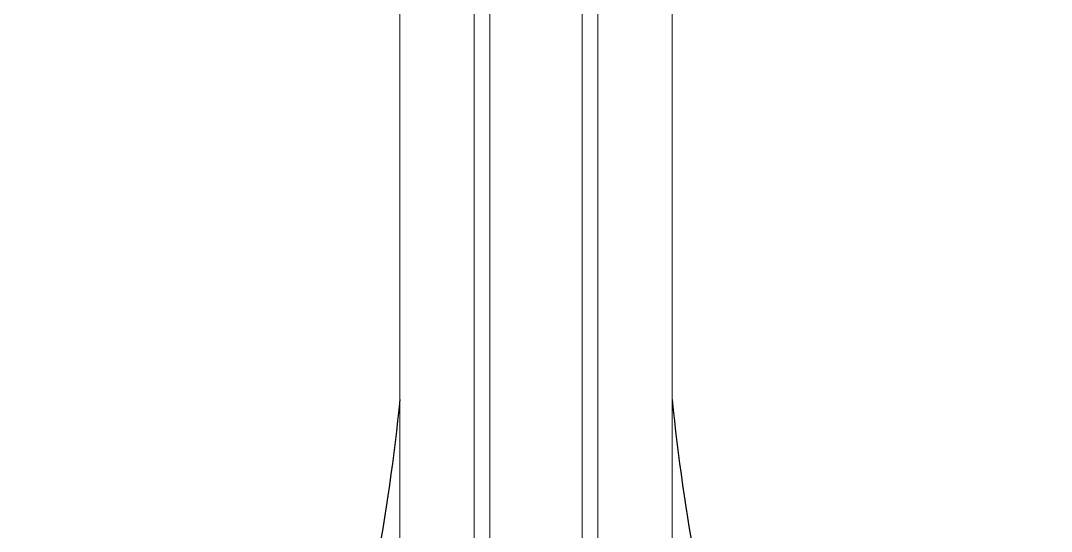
# Model space of a CAD drawing. Header units: feet. Extents: x -21 to 5170, y -254 to 1413.
# Drawn here: x 2081.29 to 2098.9, y 67.53 to 76.26 of the extents above; entities that cross this region are included whole.
import ezdxf
from ezdxf.lldxf.tags import DXFTag

# ---------------------------------------------------------------- set-up
doc = ezdxf.new("R2010")
doc.units = ezdxf.units.FT
doc.header["$MEASUREMENT"] = 0
doc.layers.add('ATI CENTER SUPPORT', color=7, linetype='Continuous')
doc.layers.add('PV-AG-DC1', color=142, linetype='DC1')
doc.styles.add('NEI-A', font='arial.ttf')
tags = doc.linetypes.add('DC1', pattern='A,0.176989,-0.035266,["DC1",NEI-A,S=0.1,R=0,X=0,Y=-0.05],-0.314734,0.176989', length=0.703978).pattern_tags.tags
tags[6] = DXFTag(74, 10)

msp = doc.modelspace()

# ---------------------------------------------------------------- linework, layer by layer
at = {"layer": 'ATI CENTER SUPPORT', "color": 8, "linetype": 'Continuous', "lineweight": 15}
for p, q in [((2087.77006, 108.06425), (2087.77029, 68.56412)), ((2089.03955, 108.06425), (2089.03955, 25.40257)), ((2089.30717, 108.06425), (2089.30717, 25.40257)), ((2090.88442, 108.06425), (2090.88442, 25.40257)), ((2091.15204, 108.06425), (2091.15204, 25.40257)), ((2092.42153, 108.06425), (2092.42153, 25.40257)), ((2087.77006, 68.59497), (2087.77006, 25.40257))]:
    msp.add_line(p, q, dxfattribs=at)
at = {"layer": 'PV-AG-DC1'}
for points in [[(2087.77006, 69.78642), (2087.66925, 68.82323), (2087.5343, 67.83961), (2087.23264, 66.2223), (2087.09919, 65.60398), (2086.71505, 64.28063), (2086.44824, 63.58056), (2085.87291, 62.59835), (2085.6353, 62.26897), (2085.13055, 61.7335), (2084.87541, 61.51671), (2084.33086, 61.14947), (2084.04197, 60.99601), (2083.57901, 60.79304), (2083.41142, 60.72762), (2083.24142, 60.66783), (2083.19089, 60.65006), (2083.14015, 60.63279), (2083.08941, 60.61552), (2082.81509, 60.52214), (2082.54077, 60.42875), (2082.26645, 60.33537), (2081.9409, 60.22455), (2081.61536, 60.11373), (2081.28981, 60.00291)], [(2092.42153, 69.78642), (2092.52235, 68.82323), (2092.65729, 67.83961), (2092.95895, 66.2223), (2093.0924, 65.60398), (2093.47654, 64.28063), (2093.74335, 63.58056), (2094.31868, 62.59835), (2094.55629, 62.26897), (2095.06104, 61.7335), (2095.31618, 61.51671), (2095.86073, 61.14947), (2096.14962, 60.99601), (2096.61259, 60.79304), (2096.78017, 60.72762), (2096.95018, 60.66783), (2097.0007, 60.65006), (2097.05144, 60.63279), (2097.10218, 60.61552), (2097.3765, 60.52214), (2097.65082, 60.42875), (2097.92514, 60.33537), (2098.25069, 60.22455), (2098.57624, 60.11373), (2098.90178, 60.00291)]]:
    msp.add_open_spline(points, degree=3, knots=[5.15457521, 5.15457521, 5.15457521, 5.15457521, 7.98993795, 7.98993795, 9.67658056, 9.67658056, 11.68586125, 11.68586125, 12.79963808, 12.79963808, 13.7036105, 13.7036105, 14.60758292, 14.60758292, 15.10582563, 15.10582563, 15.10582563, 15.25390059, 15.25390059, 15.25390059, 16.0544781, 16.0544781, 16.0544781, 17.00455102, 17.00455102, 17.00455102, 17.00455102], dxfattribs=at)

doc.saveas('drawing.dxf')
